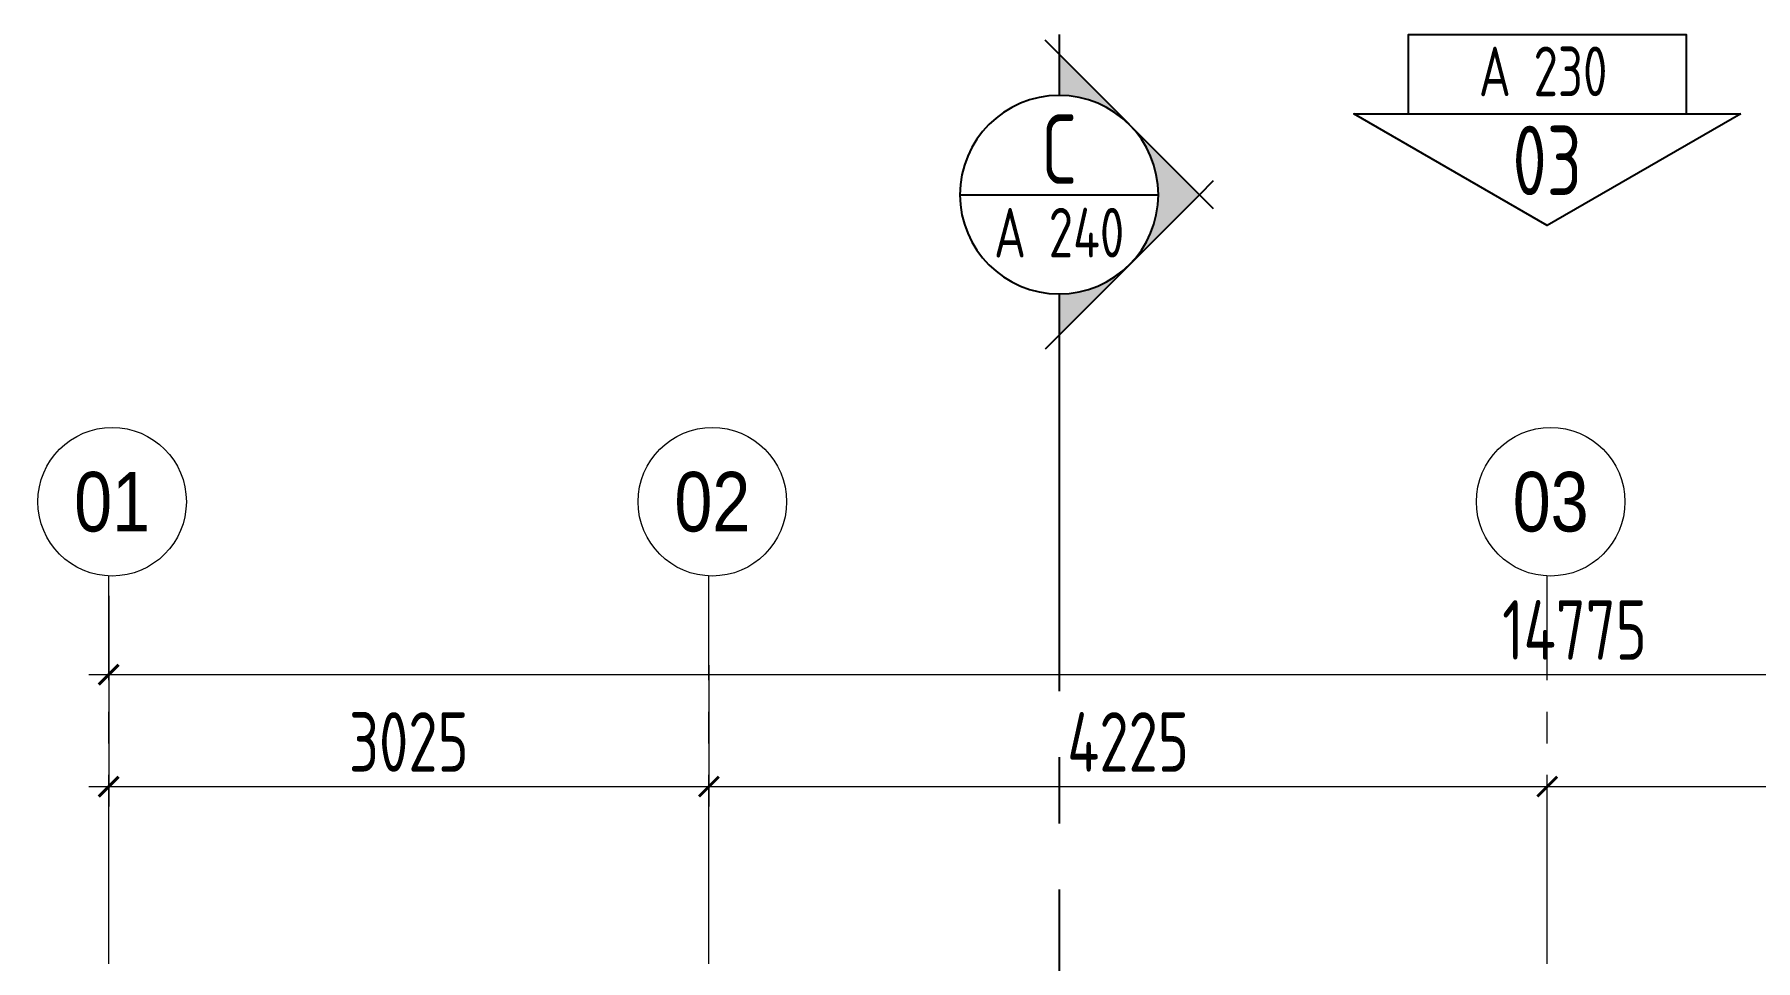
# Model space of a CAD drawing. Header units: millimetres. Extents: x -8913 to 62688, y -13000 to 43000.
# Drawn here: x -274 to 8400, y 31346 to 36011 of the extents above; entities that cross this region are included whole.
import ezdxf
from ezdxf.enums import TextEntityAlignment as Align

# ---------------------------------------------------------------- set-up
doc = ezdxf.new("R2010")
doc.units = ezdxf.units.MM
doc.header["$MEASUREMENT"] = 0
doc.header["$PDMODE"] = 1
doc.linetypes.add('1735 X DT-5BR-Grids$0$CENTER2', pattern=[28.575, 19.05, -3.175, 3.175, -3.175])
for name, color, linetype, lineweight in [('1735 X DT-5BR-Grids$0$03--GRID', 252, '1735 X DT-5BR-Grids$0$CENTER2', 5), ('1735 X DT-5BR-Grids$0$03--GRIDBUBBLE', 8, 'Continuous', 18), ('1735 X DT-5BR-Grids$0$03--GRIDTEXT', 4, 'Continuous', 40), ('1735 X DT-5BR-Grids$0$07--GRID DIM', 2, 'Continuous', 25), ('1735 X DT-5BR-Grids$0$08--DETREF', 7, 'Continuous', 25), ('1735 X DT-5BR-Grids$0$08--ELEREF', 7, 'Continuous', 25), ('1735 X DT-5BR-Grids$0$08--SECTREF', 7, 'Continuous', 25), ('1735 X DT-5BR-Grids$0$08--SECTREF-1', 2, 'Continuous', 25), ('1735 X DT-5BR-Grids$0$08--SECTREF-2', 4, 'Continuous', 35)]:
    doc.layers.add(name, color=color, linetype=linetype, lineweight=lineweight)
doc.styles.add('1735 X DT-5BR-Grids$0$Ariel', font='arial.ttf', dxfattribs={"width": 0.8})
doc.styles.add('1735 X DT-5BR-Grids$0$ISO', font='isocp2.shx', dxfattribs={"width": 0.8})
doc.styles.add('1735 X DT-5BR-Grids$0$ROMANS', font='ARIALN.TTF')
doc.dimstyles.new('1735 X DT-5BR-Grids$0$1-100_AR', dxfattribs={"dimtxt": 300, "dimasz": 100, "dimexe": 100, "dimexo": 100, "dimgap": 0, "dimtad": 0, "dimzin": 12, "dimdsep": 46, "dimtxsty": '1735 X DT-5BR-Grids$0$ISO', "dimblk": '1735 X DT-5BR-Grids$0$_ArchTick', "dimcen": 100, "dimdle": 100, "dimclrd": 8, "dimclre": 9, "dimclrt": 2, "dimadec": 0, "dimazin": 0, "dimtfac": 1, "dimtmove": 0, "dimatfit": 2, "dimldrblk": '1735 X DT-5BR-Grids$0$_ArchTick', "dimfxl": 1, "dimtvp": 0.75, "dimtolj": 1, "dimtzin": 12, "dimlwd": 9, "dimlwe": 9, "dimarcsym": 0})

# ---------------------------------------------------------------- blocks, each defined once
blk = doc.blocks.new('1735 X DT-5BR-Grids$0$GRUDH')
at = {"layer": '1735 X DT-5BR-Grids$0$03--GRIDBUBBLE'}
blk.add_circle((0, 0), 499, dxfattribs=at)
at = {"layer": '1735 X DT-5BR-Grids$0$03--GRIDTEXT', "style": '1735 X DT-5BR-Grids$0$Ariel', "width": 0.8, "flags": 4}
blk.add_attdef('GRID', text='', height=400, dxfattribs=at).set_placement((0, 0), align=Align.MIDDLE_CENTER)
blk = doc.blocks.new('1735 X DT-5BR-Grids$0$_ArchTick')
at = {"color": 0, "const_width": 0.15}
blk.add_lwpolyline([(-0.5, -0.5), (0.5, 0.5)], dxfattribs=at)
blk = doc.blocks.new('*D448')
at = {"layer": '1735 X DT-5BR-Grids$0$07--GRID DIM', "color": 9, "lineweight": 9, "transparency": 16777216}
for p, q in [((100, 33183.3), (100, 32686.6)), ((14875, 33183.3), (14875, 32686.6))]:
    blk.add_line(p, q, dxfattribs=at)
at = {"layer": '1735 X DT-5BR-Grids$0$07--GRID DIM', "color": 8, "lineweight": 9, "transparency": 16777216}
blk.add_line((0, 32786.6), (14975, 32786.6), dxfattribs=at)
at = {"layer": 'Defpoints', "color": 0, "transparency": 16777216}
for p in [(100, 33283.3), (14875, 33283.3), (14875, 32786.6)]:
    blk.add_point(p, dxfattribs=at)
at = {"layer": '1735 X DT-5BR-Grids$0$07--GRID DIM', "color": 8, "lineweight": 9, "transparency": 16777216, "xscale": 100, "yscale": 100, "zscale": 100, "rotation": 180}
blk.add_blockref('1735 X DT-5BR-Grids$0$_ArchTick', (100, 32786.6), dxfattribs=at)
at = {"layer": '1735 X DT-5BR-Grids$0$07--GRID DIM', "color": 8, "lineweight": 9, "transparency": 16777216, "xscale": 100, "yscale": 100, "zscale": 100}
blk.add_blockref('1735 X DT-5BR-Grids$0$_ArchTick', (14875, 32786.6), dxfattribs=at)
at = {"layer": '1735 X DT-5BR-Grids$0$07--GRID DIM', "color": 2, "transparency": 16777216, "insert": (7487.5, 33011.6), "char_height": 300, "attachment_point": 5, "style": '1735 X DT-5BR-Grids$0$ISO'}
blk.add_mtext('\\A1;14775', dxfattribs=at)
blk = doc.blocks.new('*D449')
at = {"layer": '1735 X DT-5BR-Grids$0$07--GRID DIM', "color": 9, "lineweight": 9, "transparency": 16777216}
for p, q in [((100, 32834.9), (100, 32122.5)), ((3125, 32834.9), (3125, 32122.5))]:
    blk.add_line(p, q, dxfattribs=at)
at = {"layer": '1735 X DT-5BR-Grids$0$07--GRID DIM', "color": 8, "lineweight": 9, "transparency": 16777216}
blk.add_line((0, 32222.5), (3225, 32222.5), dxfattribs=at)
at = {"layer": 'Defpoints', "color": 0, "transparency": 16777216}
for p in [(100, 32934.9), (3125, 32934.9), (3125, 32222.5)]:
    blk.add_point(p, dxfattribs=at)
at = {"layer": '1735 X DT-5BR-Grids$0$07--GRID DIM', "color": 8, "lineweight": 9, "transparency": 16777216, "xscale": 100, "yscale": 100, "zscale": 100, "rotation": 180}
blk.add_blockref('1735 X DT-5BR-Grids$0$_ArchTick', (100, 32222.5), dxfattribs=at)
at = {"layer": '1735 X DT-5BR-Grids$0$07--GRID DIM', "color": 8, "lineweight": 9, "transparency": 16777216, "xscale": 100, "yscale": 100, "zscale": 100}
blk.add_blockref('1735 X DT-5BR-Grids$0$_ArchTick', (3125, 32222.5), dxfattribs=at)
at = {"layer": '1735 X DT-5BR-Grids$0$07--GRID DIM', "color": 2, "transparency": 16777216, "insert": (1612.5, 32447.5), "char_height": 300, "attachment_point": 5, "style": '1735 X DT-5BR-Grids$0$ISO'}
blk.add_mtext('\\A1;3025', dxfattribs=at)
blk = doc.blocks.new('*D450')
at = {"layer": '1735 X DT-5BR-Grids$0$07--GRID DIM', "color": 9, "lineweight": 9, "transparency": 16777216}
blk.add_line((3125, 32834.9), (3125, 32122.5), dxfattribs=at)
at = {"layer": '1735 X DT-5BR-Grids$0$07--GRID DIM', "color": 8, "lineweight": 9, "transparency": 16777216}
blk.add_line((3025, 32222.5), (7450, 32222.5), dxfattribs=at)
at = {"layer": 'Defpoints', "color": 0, "transparency": 16777216}
for p in [(3125, 32934.9), (7350, 32222.5), (7350, 32222.5)]:
    blk.add_point(p, dxfattribs=at)
at = {"layer": '1735 X DT-5BR-Grids$0$07--GRID DIM', "color": 8, "lineweight": 9, "transparency": 16777216, "xscale": 100, "yscale": 100, "zscale": 100, "rotation": 180}
blk.add_blockref('1735 X DT-5BR-Grids$0$_ArchTick', (3125, 32222.5), dxfattribs=at)
at = {"layer": '1735 X DT-5BR-Grids$0$07--GRID DIM', "color": 8, "lineweight": 9, "transparency": 16777216, "xscale": 100, "yscale": 100, "zscale": 100}
blk.add_blockref('1735 X DT-5BR-Grids$0$_ArchTick', (7350, 32222.5), dxfattribs=at)
at = {"layer": '1735 X DT-5BR-Grids$0$07--GRID DIM', "color": 2, "transparency": 16777216, "insert": (5237.5, 32447.5), "char_height": 300, "attachment_point": 5, "style": '1735 X DT-5BR-Grids$0$ISO'}
blk.add_mtext('\\A1;4225', dxfattribs=at)
blk = doc.blocks.new('*D451')
at = {"layer": '1735 X DT-5BR-Grids$0$07--GRID DIM', "color": 8, "lineweight": 9, "transparency": 16777216}
blk.add_line((7250, 32222.5), (10250, 32222.5), dxfattribs=at)
at = {"layer": 'Defpoints', "color": 0, "transparency": 16777216}
for p in [(7350, 32222.5), (10150, 32222.5), (10150, 32222.5)]:
    blk.add_point(p, dxfattribs=at)
at = {"layer": '1735 X DT-5BR-Grids$0$07--GRID DIM', "color": 8, "lineweight": 9, "transparency": 16777216, "xscale": 100, "yscale": 100, "zscale": 100, "rotation": 180}
blk.add_blockref('1735 X DT-5BR-Grids$0$_ArchTick', (7350, 32222.5), dxfattribs=at)
at = {"layer": '1735 X DT-5BR-Grids$0$07--GRID DIM', "color": 8, "lineweight": 9, "transparency": 16777216, "xscale": 100, "yscale": 100, "zscale": 100}
blk.add_blockref('1735 X DT-5BR-Grids$0$_ArchTick', (10150, 32222.5), dxfattribs=at)
at = {"layer": '1735 X DT-5BR-Grids$0$07--GRID DIM', "color": 2, "transparency": 16777216, "insert": (8750, 32447.5), "char_height": 300, "attachment_point": 5, "style": '1735 X DT-5BR-Grids$0$ISO'}
blk.add_mtext('\\A1;2800', dxfattribs=at)
blk = doc.blocks.new('1735 X DT-5BR-Grids$0$ELEV-MARK')
at = {"layer": '1735 X DT-5BR-Grids$0$08--SECTREF'}
blk.add_lwpolyline([(-975, -562.9), (0, 0), (975, -562.9)], close=True, dxfattribs=at)
blk.add_lwpolyline([(700, -562.9), (700, -962.9), (-700, -962.9), (-700, -562.9)], dxfattribs=at)
at = {"layer": '1735 X DT-5BR-Grids$0$08--SECTREF-1', "style": '1735 X DT-5BR-Grids$0$ISO', "width": 0.8, "flags": 4}
blk.add_attdef('DRG-NO', text='', height=250, dxfattribs=at).set_placement((20.9, -766.7), align=Align.MIDDLE_CENTER)
at = {"layer": '1735 X DT-5BR-Grids$0$08--SECTREF-2', "style": '1735 X DT-5BR-Grids$0$ISO', "width": 0.8, "flags": 4}
blk.add_attdef('ELEVATION', text='', height=350, dxfattribs=at).set_placement((0.1, -328.3), align=Align.MIDDLE_CENTER)
blk = doc.blocks.new('*U445')
at = {"layer": '1735 X DT-5BR-Grids$0$08--SECTREF'}
h = blk.add_hatch(color=256, dxfattribs=at)
h.paths.add_polyline_path([(-5103.6, 500), (-5103.6, 707.1), (-5457.1, 353.6, -0.198912)])
h.paths.add_polyline_path([(-5457.1, 353.6), (-5810.7, 0), (-5457.1, -353.6, -0.414214)])
h.paths.add_polyline_path([(-5103.6, -500, -0.198912), (-5457.1, -353.6), (-5103.6, -707.1)])
blk.add_line((-4603.6, 0), (-5603.6, 0))
at = {"layer": '1735 X DT-5BR-Grids$0$08--DETREF'}
blk.add_line((-5103.6, -3500), (-5103.6, -5103.6), dxfattribs=at)
at = {"layer": '1735 X DT-5BR-Grids$0$08--SECTREF'}
for p, q in [((-5103.6, 707.1), (-5103.6, 500)), ((-5103.6, -500), (-5103.6, -2500)), ((-5103.6, -707.1), (-5032.8, -777.8)), ((-5103.6, -2833.3), (-5103.6, -3166.7))]:
    blk.add_line(p, q, dxfattribs=at)
for points in [[(-5103.6, 807.1), (-5103.6, 707.1), (-5032.8, 777.8)], [(-5103.6, 707.1), (-5810.7, 0), (-5103.6, -707.1)], [(-5881.4, -70.7), (-5810.7, 0), (-5881.4, 70.7)]]:
    blk.add_lwpolyline(points, dxfattribs=at)
blk.add_circle((-5103.6, 0), 500, dxfattribs=at)
at = {"layer": '1735 X DT-5BR-Grids$0$08--SECTREF-1', "style": '1735 X DT-5BR-Grids$0$ISO', "width": 0.8, "flags": 4}
blk.add_attdef('DRG-NO', text='', height=250, dxfattribs=at).set_placement((-5103.6, -191.3), align=Align.MIDDLE_CENTER)
at = {"layer": '1735 X DT-5BR-Grids$0$08--SECTREF-2', "style": '1735 X DT-5BR-Grids$0$ISO', "width": 0.8, "flags": 4}
blk.add_attdef('SECTION', text='', height=350, dxfattribs=at).set_placement((-5103.6, 229.3), align=Align.MIDDLE_CENTER)
blk = doc.blocks.new('1735 X DT-5BR-Grids')
at = {"layer": '1735 X DT-5BR-Grids$0$03--GRID', "ltscale": 50}
for p, q in [((100, -2960.853), (100, 33283.323)), ((3125, -2960.853), (3125, 33283.323)), ((7350, -2960.853), (7350, 33283.323))]:
    blk.add_line(p, q, dxfattribs=at)
at = {"layer": '1735 X DT-5BR-Grids$0$03--GRIDBUBBLE'}
ref = blk.add_blockref('1735 X DT-5BR-Grids$0$GRUDH', (117.348, 33657.546), dxfattribs=dict(at, xscale=0.75, yscale=0.75, zscale=0.75, rotation=267.345885247266))
ref.add_attrib('GRID', '01', dxfattribs={"layer": '1735 X DT-5BR-Grids$0$03--GRIDTEXT', "height": 300, "style": '1735 X DT-5BR-Grids$0$ROMANS'}).set_placement((117.348, 33657.546), align=Align.MIDDLE_CENTER)
ref = blk.add_blockref('1735 X DT-5BR-Grids$0$GRUDH', (3142.348, 33657.546), dxfattribs=dict(at, xscale=0.75, yscale=0.75, zscale=0.75, rotation=267.345885247266))
ref.add_attrib('GRID', '02', dxfattribs={"layer": '1735 X DT-5BR-Grids$0$03--GRIDTEXT', "height": 300, "style": '1735 X DT-5BR-Grids$0$ROMANS'}).set_placement((3142.348, 33657.546), align=Align.MIDDLE_CENTER)
ref = blk.add_blockref('1735 X DT-5BR-Grids$0$GRUDH', (7367.348, 33657.546), dxfattribs=dict(at, xscale=0.75, yscale=0.75, zscale=0.75, rotation=267.345885247266))
ref.add_attrib('GRID', '03', dxfattribs={"layer": '1735 X DT-5BR-Grids$0$03--GRIDTEXT', "height": 300, "style": '1735 X DT-5BR-Grids$0$ROMANS'}).set_placement((7367.348, 33657.546), align=Align.MIDDLE_CENTER)
at = {"layer": '1735 X DT-5BR-Grids$0$08--ELEREF'}
ref = blk.add_blockref('1735 X DT-5BR-Grids$0$ELEV-MARK', (7350, 35048.252), dxfattribs=dict(at, rotation=179.9999998131259))
ref.add_attrib('DRG-NO', 'A 230', dxfattribs={"layer": '1735 X DT-5BR-Grids$0$08--SECTREF-1', "height": 250, "style": '1735 X DT-5BR-Grids$0$ISO', "width": 0.8}).set_placement((7329.128, 35825.233), align=Align.MIDDLE_CENTER)
ref.add_attrib('ELEVATION', '03', dxfattribs={"layer": '1735 X DT-5BR-Grids$0$08--SECTREF-2', "height": 350, "style": '1735 X DT-5BR-Grids$0$ISO', "width": 0.8}).set_placement((7349.852, 35376.536), align=Align.MIDDLE_CENTER)
at = {"layer": '1735 X DT-5BR-Grids$0$08--SECTREF'}
ref = blk.add_blockref('*U445', (-213.554, 35204.062), dxfattribs=dict(at, xscale=-1))
ref.add_attrib('SECTION', 'C', dxfattribs={"layer": '1735 X DT-5BR-Grids$0$08--SECTREF-2', "height": 350, "style": '1735 X DT-5BR-Grids$0$ISO', "width": 0.8, "flags": 4}).set_placement((4890, 35433.39), align=Align.MIDDLE_CENTER)
ref.add_attrib('DRG-NO', 'A 240', dxfattribs={"layer": '1735 X DT-5BR-Grids$0$08--SECTREF-1', "height": 250, "style": '1735 X DT-5BR-Grids$0$ISO', "width": 0.8, "flags": 4}).set_placement((4890, 35012.759), align=Align.MIDDLE_CENTER)
at = {"layer": '1735 X DT-5BR-Grids$0$07--GRID DIM'}
for base, p1, p2, picture, middle in [((14875, 32786.556), (100, 33283.323), (14875, 33283.323), '*D448', (7487.5, 33011.556)), ((3125, 32222.466), (100, 32934.939), (3125, 32934.939), '*D449', (1612.5, 32447.51)), ((7350, 32222.466), (3125, 32934.939), (7350, 32222.466), '*D450', (5237.5, 32447.51)), ((10150, 32222.466), (7350, 32222.466), (10150, 32222.466), '*D451', (8750, 32447.51))]:
    dim = blk.add_linear_dim(base=base, p1=p1, p2=p2, dimstyle='1735 X DT-5BR-Grids$0$1-100_AR', override={"dimtmove": 1}, dxfattribs=at)
    dim.commit()
    dim.dimension.update_dxf_attribs({"geometry": picture, "text_midpoint": middle})

msp = doc.modelspace()

# ---------------------------------------------------------------- block references
msp.add_blockref('1735 X DT-5BR-Grids', (0, 0))

doc.saveas('drawing.dxf')
